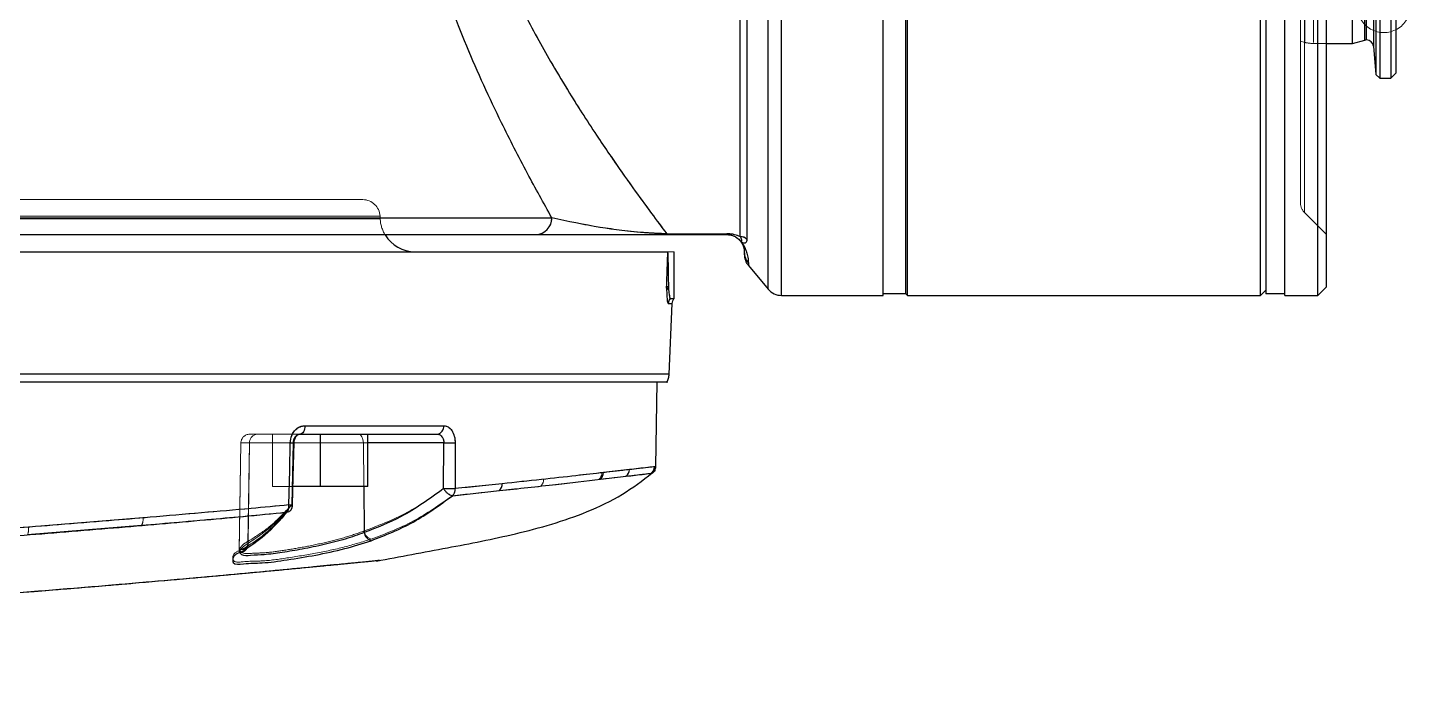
# Model space of a CAD drawing. Header units: millimetres. Extents: x 126 to 938, y 244 to 707.
# Drawn here: x 735.637 to 739.615, y 558.314 to 560.232 of the extents above; entities that cross this region are included whole.
import ezdxf

# ---------------------------------------------------------------- set-up
doc = ezdxf.new("R2010")
doc.units = ezdxf.units.MM
doc.linetypes.add('HIDDEN', pattern=[1.905, 1.27, -0.635])

msp = doc.modelspace()

# ---------------------------------------------------------------- linework, layer by layer
at = {"color": 7, "linetype": 'HIDDEN', "lineweight": 18}
for p, q in [((738.0987, 559.4666), (738.0987, 562.9066)), ((738.0987, 562.9066), (738.0987, 559.4666)), ((739.1987, 559.4666), (739.1987, 562.9066)), ((739.2537, 562.9116), (739.2537, 559.4616)), ((739.2537, 559.4666), (739.2537, 562.9066)), ((739.2537, 562.9066), (739.2537, 559.4666)), ((737.7676, 561.1866), (737.7676, 559.4794)), ((737.8059, 561.1866), (737.8059, 559.4616)), ((738.0987, 561.1866), (738.0987, 559.4616)), ((738.1637, 561.1866), (738.1637, 559.4666)), ((738.1687, 561.1866), (738.1687, 559.4616)), ((739.1837, 561.1866), (739.1837, 559.4616)), ((739.2987, 560.1951), (739.2987, 561.1866)), ((739.3118, 561.1866), (739.3118, 560.1919)), ((739.336, 561.1866), (739.336, 560.1889)), ((739.4488, 561.1866), (739.4488, 560.1866)), ((739.4835, 561.1866), (739.4835, 560.1959)), ((739.4887, 561.1866), (739.4887, 560.1966)), ((739.5086, 560.1783), (739.5086, 561.1866)), ((739.5157, 560.0975), (739.5157, 561.1866)), ((739.5267, 560.0866), (739.5267, 561.1866)), ((739.5587, 560.0866), (739.5587, 561.1866)), ((739.5737, 561.1866), (739.5737, 560.1016)), ((737.687, 561.1298), (737.687, 559.6311)), ((737.7062, 559.6225), (737.7062, 561.1295)), ((739.3104, 559.7021), (739.3104, 561.0384)), ((739.3487, 561.0366), (739.3487, 559.4616)), ((739.3737, 561.0266), (739.3737, 559.4866)), ((739.2987, 560.1928), (739.3118, 560.1895)), ((739.336, 560.1866), (739.3737, 560.1866)), ((736.6008, 559.7373), (735.0233, 559.7373)), ((735.0233, 559.7373), (736.6008, 559.7373)), ((739.3104, 559.6998), (739.3737, 559.6366)), ((733.3954, 559.682), (736.6511, 559.682)), ((736.6511, 559.682), (733.3954, 559.682)), ((736.6507, 559.6899), (735.0233, 559.6899)), ((735.0233, 559.6899), (736.6507, 559.6899)), ((737.1451, 559.6848), (735.0237, 559.6848)), ((736.6507, 559.6899), (736.6511, 559.682)), ((737.0995, 559.6366), (735.0237, 559.6366)), ((737.4758, 559.6366), (737.0995, 559.6366)), ((737.4758, 559.6389), (737.4758, 559.6366)), ((737.6487, 559.6389), (737.4758, 559.6389)), ((737.6487, 559.6366), (737.4758, 559.6366)), ((737.6487, 559.6366), (737.6487, 559.6389)), ((737.6854, 559.6206), (737.6902, 559.6156)), ((737.6873, 559.619), (737.6854, 559.6206)), ((736.751, 559.5873), (733.2955, 559.5873)), ((733.2955, 559.5873), (736.751, 559.5873)), ((737.4778, 559.5873), (735.1589, 559.5873)), ((737.497, 559.5873), (737.4778, 559.5873)), ((737.7104, 559.5476), (737.7104, 559.5546)), ((737.4809, 559.4776), (737.4744, 559.4863)), ((737.4744, 559.4863), (737.4804, 559.4861)), ((737.4913, 559.4383), (737.4801, 559.4383)), ((737.497, 559.4531), (737.4857, 559.4531)), ((735.1574, 559.235), (737.4823, 559.235)), ((735.1444, 559.2123), (737.4463, 559.2123)), ((735.157, 559.2123), (737.4756, 559.2123)), ((736.2977, 559.0623), (736.2755, 559.0623)), ((736.2755, 559.0623), (736.5892, 559.0623)), ((736.5892, 559.0623), (736.2755, 559.0623)), ((736.2755, 559.0623), (736.2977, 559.0623)), ((736.4202, 559.0623), (736.2977, 559.0623)), ((736.2977, 559.0623), (736.4202, 559.0623)), ((736.3411, 559.0623), (736.4786, 559.0623)), ((736.3411, 559.0623), (736.4786, 559.0623)), ((736.3411, 559.0623), (736.3411, 558.9123)), ((736.3411, 559.0623), (736.3411, 558.9123)), ((736.8154, 559.0623), (736.4202, 559.0623)), ((736.8341, 559.0868), (736.4347, 559.0868)), ((736.4786, 559.0623), (736.4786, 558.9123)), ((736.6161, 559.0623), (736.4786, 559.0623)), ((736.4786, 559.0623), (736.4786, 558.9123)), ((736.4786, 559.0623), (736.4786, 558.9123)), ((736.6161, 559.0623), (736.4786, 559.0623)), ((736.5892, 559.0623), (736.8154, 559.0623)), ((736.8154, 559.0623), (736.5892, 559.0623)), ((736.6161, 558.9123), (736.6161, 559.0623)), ((736.2506, 559.0377), (736.2451, 558.7228)), ((736.2506, 559.0377), (736.2452, 558.7293)), ((736.2754, 559.0377), (736.2506, 559.0377)), ((736.2506, 559.0377), (736.6028, 559.0377)), ((736.6028, 559.0377), (736.2506, 559.0377)), ((736.2506, 559.0377), (736.2754, 559.0377)), ((736.2709, 558.748), (736.2754, 559.0377)), ((736.2754, 559.0377), (736.271, 558.754)), ((736.2754, 559.0377), (736.4007, 559.0377)), ((736.4007, 559.0377), (736.2754, 559.0377)), ((736.4007, 559.0377), (736.3967, 558.8587)), ((736.3967, 558.8591), (736.4007, 559.0377)), ((736.6052, 558.784), (736.6028, 559.0377)), ((736.6028, 559.0377), (736.8342, 559.0377)), ((736.6028, 559.0377), (736.604, 558.9123)), ((736.6161, 559.0377), (736.6028, 559.0377)), ((736.8342, 559.0377), (736.8338, 558.9058)), ((737.1213, 558.9329), (737.2889, 558.9515)), ((737.4329, 558.9503), (737.4306, 558.95)), ((737.4331, 558.9503), (737.4435, 558.9577)), ((737.4397, 558.9688), (737.442, 558.9691)), ((736.4786, 558.9123), (736.3411, 558.9123)), ((736.3411, 558.9123), (736.4786, 558.9123)), ((736.4786, 558.9123), (736.6161, 558.9123)), ((736.6161, 558.9123), (736.4786, 558.9123)), ((737.2802, 558.9322), (737.113, 558.9132)), ((735.6392, 558.7958), (735.9687, 558.8223)), ((735.9648, 558.8003), (735.637, 558.7733)), ((736.2451, 558.7232), (736.2475, 558.7224)), ((736.2476, 558.7206), (736.2451, 558.7228)), ((736.2452, 558.7296), (736.2612, 558.7328))]:
    msp.add_line(p, q, dxfattribs=at)
at = {"color": 7, "linetype": 'Continuous', "lineweight": 25}
for p, q in [((739.1987, 562.9066), (739.1987, 559.4666)), ((739.2537, 559.4616), (739.2537, 562.9116)), ((737.7676, 559.4794), (737.7676, 561.1866)), ((737.8059, 559.4616), (737.8059, 561.1866)), ((738.0987, 559.4616), (738.0987, 561.1866)), ((738.1637, 559.4666), (738.1637, 561.1866)), ((738.1687, 559.4616), (738.1687, 561.1866)), ((739.1837, 559.4616), (739.1837, 561.1866)), ((739.4488, 560.1866), (739.4488, 561.1866)), ((739.4835, 560.1959), (739.4835, 561.1866)), ((739.4887, 560.1966), (739.4887, 561.1866)), ((739.5086, 561.1866), (739.5086, 560.1783)), ((739.5157, 561.1866), (739.5157, 560.0975)), ((739.5737, 560.1016), (739.5737, 561.1866)), ((737.687, 559.6311), (737.687, 561.1298)), ((737.7062, 561.1295), (737.7062, 559.6225)), ((739.5267, 561.1616), (739.5267, 560.0866)), ((739.5587, 561.1616), (739.5587, 560.0866)), ((739.3487, 559.4616), (739.3487, 561.0366)), ((739.3737, 559.4866), (739.3737, 561.0266)), ((739.3737, 560.1866), (739.4488, 560.1866)), ((739.4488, 560.1866), (739.4835, 560.1959)), ((739.5086, 560.1783), (739.5157, 560.0975)), ((739.5157, 560.0975), (739.5267, 560.0866)), ((739.5587, 560.0866), (739.5737, 560.1016)), ((739.5267, 560.0866), (739.5587, 560.0866)), ((735.0237, 559.6848), (737.1451, 559.6848)), ((735.0237, 559.6366), (737.0995, 559.6366)), ((737.0995, 559.6366), (737.4758, 559.6366)), ((737.4758, 559.6389), (737.6487, 559.6389)), ((737.4758, 559.6366), (737.4758, 559.6389)), ((737.4758, 559.6366), (737.6487, 559.6366)), ((737.6487, 559.6366), (737.6487, 559.6389)), ((737.6854, 559.6206), (737.6873, 559.619)), ((737.6902, 559.6156), (737.6854, 559.6206)), ((735.1464, 559.5873), (737.4778, 559.5873)), ((737.497, 559.4531), (737.497, 559.5873)), ((737.6987, 559.5866), (737.6987, 559.5819)), ((737.7104, 559.5546), (737.7104, 559.5476)), ((737.7104, 559.5476), (737.7676, 559.4794)), ((737.4804, 559.4861), (737.4744, 559.4863)), ((737.4744, 559.4863), (737.4809, 559.4776)), ((737.8059, 559.4616), (738.0987, 559.4616)), ((738.1637, 559.4666), (738.0987, 559.4666)), ((738.1637, 559.4666), (738.1687, 559.4616)), ((738.1687, 559.4616), (739.1837, 559.4616)), ((739.1837, 559.4616), (739.1987, 559.4766)), ((739.2537, 559.4666), (739.1987, 559.4666)), ((739.2537, 559.4616), (739.3487, 559.4616)), ((739.3487, 559.4616), (739.3737, 559.4866)), ((737.4801, 559.4383), (737.4913, 559.4383)), ((737.4827, 559.235), (737.4909, 559.4383)), ((737.4857, 559.4531), (737.497, 559.4531)), ((737.444, 558.9691), (737.4483, 559.2123)), ((736.4202, 559.0623), (736.8154, 559.0623)), ((736.4347, 559.0868), (736.8341, 559.0868)), ((736.4786, 559.0623), (736.4786, 558.9123)), ((736.6161, 558.9123), (736.6161, 559.0623)), ((736.8342, 559.0377), (736.6161, 559.0377)), ((736.8338, 558.9057), (736.8342, 559.0377)), ((737.2849, 558.9328), (737.3593, 558.9415)), ((737.3682, 558.9605), (737.2936, 558.952)), ((737.434, 558.9504), (737.4329, 558.9503)), ((737.442, 558.9691), (737.4431, 558.9692)), ((736.4786, 558.9123), (736.3979, 558.9123)), ((736.6161, 558.9123), (736.4786, 558.9123)), ((736.604, 558.9123), (736.6053, 558.7795)), ((736.8591, 558.8855), (736.9942, 558.9)), ((737.0021, 558.9199), (736.8665, 558.9057)), ((736.3939, 558.8435), (736.3911, 558.8413)), ((736.2597, 558.7262), (736.2614, 558.7269))]:
    msp.add_line(p, q, dxfattribs=at)
at = {"color": 7, "linetype": 'Continuous', "lineweight": 25, "flags": 128}
for points in [[(736.4347, 559.0868), (736.4344, 559.082), (736.4336, 559.0774), (736.4322, 559.0731), (736.4304, 559.0694), (736.4282, 559.0664), (736.4257, 559.0641), (736.423, 559.0627), (736.4202, 559.0623)], [(736.3885, 558.8587), (736.3908, 558.9589), (736.3926, 559.0377)], [(736.3992, 558.8585), (736.4011, 558.9395), (736.4033, 559.0376)], [(736.4033, 559.0376), (736.4034, 559.0376), (736.4034, 559.0376)], [(736.8669, 559.0377), (736.8667, 558.9638), (736.8665, 558.9057)]]:
    msp.add_lwpolyline(points, dxfattribs=at)
at = {"color": 7, "linetype": 'HIDDEN', "lineweight": 18, "flags": 128}
for points in [[(736.4347, 559.0868), (736.4344, 559.082), (736.4336, 559.0774), (736.4322, 559.0731), (736.4304, 559.0694), (736.4282, 559.0664), (736.4257, 559.0641), (736.423, 559.0627), (736.4202, 559.0623)], [(736.6028, 559.0377), (736.6025, 559.0425), (736.6017, 559.0471), (736.6004, 559.0514), (736.5988, 559.0551), (736.5967, 559.0581), (736.5944, 559.0604), (736.5918, 559.0618), (736.5892, 559.0623)], [(736.6028, 559.0377), (736.6025, 559.0425), (736.6017, 559.0471), (736.6004, 559.0514), (736.5988, 559.0551), (736.5967, 559.0581), (736.5944, 559.0604), (736.5918, 559.0618), (736.5892, 559.0623)], [(736.3926, 559.0377), (736.3903, 558.9377), (736.3885, 558.8591)], [(736.3926, 559.0377), (736.396, 559.0376), (736.3989, 559.0376), (736.4012, 559.0376), (736.4027, 559.0375), (736.4034, 559.0376), (736.4033, 559.0376), (736.4024, 559.0376), (736.4007, 559.0377)], [(736.3993, 558.859), (736.4011, 558.9398), (736.4033, 559.0376)], [(736.8665, 558.9058), (736.8667, 558.9797), (736.8669, 559.0377)]]:
    msp.add_lwpolyline(points, dxfattribs=at)
at = {"color": 7, "linetype": 'HIDDEN', "lineweight": 18}
for centre, radius, start, end in [((739.5387, 560.2939), 0.0762, 179.9978, 0.0022), ((739.5387, 560.2939), 0.0762, 179.9978, 0.0022), ((739.336, 560.2867), 0.1002, 255.9759, 269.9855), ((736.6008, 559.6872), 0.05, 3.0104, 89.993), ((739.3387, 559.7281), 0.04, 180.0109, 224.992), ((736.7509, 559.6872), 0.0999, 182.985, 211.1812), ((737.0973, 559.6843), 0.0478, 272.5902, 0.595), ((737.6872, 559.6056), 0.0255, 41.6278, 90.2389), ((737.6758, 559.606), 0.0173, 33.5297, 48.3376), ((737.7484, 559.5866), 0.0496, 180.0073, 220.1525), ((737.5051, 559.4373), 0.025, 140.6654, 177.7707), ((736.2756, 559.0373), 0.025, 90.0377, 179.011), ((736.2756, 559.0373), 0.025, 90.0377, 179.011), ((736.2991, 559.0386), 0.0237, 93.4214, 182.1893), ((736.2991, 559.0386), 0.0237, 93.4214, 182.1893), ((736.8118, 559.0844), 0.0224, 279.2543, 6.2401), ((736.4005, 559.0048), 0.0328, 84.9887, 89.7262), ((736.8506, 559.9373), 0.8997, 268.9605, 271.0395), ((737.2638, 558.9513), 0.0252, 310.6909, 0.4319), ((737.4146, 558.9693), 0.025, 309.5898, 359.0165), ((737.0958, 558.9321), 0.0255, 312.2642, 1.8705), ((735.9323, 558.8175), 0.0368, 332.1723, 7.5515), ((735.5885, 558.7893), 0.0511, 341.704, 7.2244), ((736.633, 558.7872), 0.0279, 186.5715, 253.2192), ((736.251, 558.7505), 0.0204, 278.1481, 9.792), ((736.2479, 558.7451), 0.0232, 332.5624, 7.1691), ((736.1967, 558.6816), 0.0259, 275.1171, 282.6934)]:
    msp.add_arc(centre, radius, start, end, dxfattribs=at)
at = {"color": 7, "linetype": 'Continuous', "lineweight": 25}
for centre, radius, start, end in [((739.4887, 560.1766), 0.0199, 90.0252, 105.069), ((739.4887, 560.1766), 0.02, 5.0213, 89.9842), ((737.0973, 559.6843), 0.0478, 272.5902, 0.595), ((736.751, 559.6873), 0.1, 211.1594, 269.9933), ((737.6872, 559.6056), 0.0255, 41.6278, 90.2389), ((737.6758, 559.606), 0.0173, 33.5297, 48.3376), ((737.7484, 559.5866), 0.0496, 180.0073, 220.1525), ((737.7487, 559.5798), 0.05, 180.0008, 220.008), ((737.8059, 559.5116), 0.05, 219.9936, 269.999), ((737.5051, 559.4373), 0.025, 140.6654, 177.7707), ((736.8118, 559.0844), 0.0224, 279.2543, 6.2401), ((736.4038, 559.4986), 0.461, 268.601, 269.9324), ((736.8506, 559.9373), 0.8997, 268.9605, 271.0395), ((737.2683, 558.9518), 0.0252, 310.8844, 0.3563), ((737.3431, 558.9607), 0.0251, 310.1517, 359.6967), ((737.4181, 558.9697), 0.025, 309.5309, 359.0176), ((736.9761, 558.9186), 0.026, 314.0654, 2.7409), ((736.6331, 558.7829), 0.0281, 187.0121, 253.4659), ((736.2519, 558.7431), 0.0187, 276.2736, 332.4904)]:
    msp.add_arc(centre, radius, start, end, dxfattribs=at)
at = {"color": 7, "linetype": 'HIDDEN', "lineweight": 18}
for points, knots in [([(739.1987, 560.853), (739.1987, 561.0238), (739.1987, 561.3656), (739.1987, 560.8112), (739.1987, 560.5515), (739.1987, 560.2467), (739.1987, 559.9918), (739.1987, 559.7871), (739.1987, 559.6173), (739.1987, 559.5464), (739.1987, 559.4589), (739.1987, 559.5464), (739.1987, 559.6173), (739.1987, 559.7872), (739.1987, 559.9913), (739.1987, 560.2492), (739.1987, 560.5404), (739.1987, 560.746), (739.1987, 560.853)], [0, 0, 0, 0, 0.0975461, 0.1950922, 0.2888877, 0.375332, 0.4510997, 0.5132821, 0.5594862, 0.5879396, 0.5975461, 0.6071526, 0.635606, 0.6818101, 0.7439925, 0.8197602, 0.9062045, 1, 1, 1, 1]), ([(736.6975, 561.1298), (736.6986, 561.0582), (736.701, 560.9148), (736.7335, 560.7036), (736.7831, 560.5011), (736.8465, 560.3104), (736.918, 560.1331), (736.9937, 559.9698), (737.069, 559.8217), (737.1206, 559.7289), (737.1451, 559.6848)], [0, 0, 0, 0, 0.140249, 0.280915, 0.417518, 0.548601, 0.674278, 0.792101, 0.901072, 1, 1, 1, 1]), ([(737.4758, 559.6389), (737.4652, 559.653), (737.4413, 559.6847), (737.404, 559.7356), (737.361, 559.7953), (737.3157, 559.8602), (737.2653, 559.9348), (737.2134, 560.0152), (737.1592, 560.1037), (737.1043, 560.1993), (737.0523, 560.2979), (737.0015, 560.4041), (736.9567, 560.5108), (736.9149, 560.6275), (736.8814, 560.7464), (736.8458, 560.9144), (736.8414, 561.0429), (736.8384, 561.1298)], [0, 0, 0, 0, 0.0320711, 0.0720013, 0.1146767, 0.1657663, 0.2157559, 0.2782527, 0.3396703, 0.4042396, 0.4784937, 0.5421436, 0.6181011, 0.6886128, 0.7671654, 0.8423466, 1, 1, 1, 1]), ([(739.2987, 560.8071), (739.2987, 560.9348), (739.2987, 561.1903), (739.2987, 560.7708), (739.2987, 560.5702), (739.2987, 560.3273), (739.2987, 560.1228), (739.2987, 559.9606), (739.2987, 559.8297), (739.2987, 559.7773), (739.2987, 559.7164), (739.2987, 559.7773), (739.2987, 559.8296), (739.2987, 559.9607), (739.2987, 560.1224), (739.2987, 560.3294), (739.2987, 560.5611), (739.2987, 560.7236), (739.2987, 560.8071)], [0, 0, 0, 0, 0.09391, 0.187819, 0.282009, 0.371246, 0.450061, 0.513752, 0.559255, 0.585622, 0.59391, 0.602197, 0.628564, 0.674067, 0.737758, 0.816573, 0.90581, 1, 1, 1, 1]), ([(739.3737, 560.748), (739.3737, 560.8907), (739.3737, 561.1761), (739.3737, 560.7151), (739.3737, 560.5009), (739.3737, 560.253), (739.3737, 560.0474), (739.3737, 559.8835), (739.3737, 559.7482), (739.3737, 559.6919), (739.3737, 559.6226), (739.3737, 559.6919), (739.3737, 559.7482), (739.3737, 559.8835), (739.3737, 560.047), (739.3737, 560.255), (739.3737, 560.492), (739.3737, 560.6601), (739.3737, 560.748)], [0, 0, 0, 0, 0.100187, 0.200375, 0.295268, 0.381689, 0.456731, 0.517884, 0.563089, 0.590835, 0.600187, 0.60954, 0.637286, 0.682491, 0.743644, 0.818686, 0.905106, 1, 1, 1, 1]), ([(737.1451, 559.6848), (737.1911, 559.6749), (737.2649, 559.659), (737.3563, 559.6471), (737.4104, 559.642), (737.4412, 559.6401), (737.4605, 559.6393), (737.4707, 559.6391), (737.4758, 559.6389)], [0, 0, 0, 0, 0.421864, 0.677312, 0.825908, 0.909227, 0.953993, 1, 1, 1, 1]), ([(737.6487, 559.6389), (737.6526, 559.6388), (737.66, 559.6385), (737.673, 559.6363), (737.6817, 559.633), (737.687, 559.6311)], [0, 0, 0, 0, 0.297533, 0.566633, 1, 1, 1, 1]), ([(737.6854, 559.6206), (737.6819, 559.6238), (737.6757, 559.6294), (737.6657, 559.6338), (737.6585, 559.6357), (737.6538, 559.6363), (737.6509, 559.6365), (737.6494, 559.6365), (737.6487, 559.6366)], [0, 0, 0, 0, 0.345026, 0.606003, 0.785758, 0.892629, 0.946292, 1, 1, 1, 1]), ([(737.6987, 559.5866), (737.6986, 559.5895), (737.6983, 559.5953), (737.6958, 559.6042), (737.6926, 559.6109), (737.6898, 559.6151), (737.6887, 559.6166), (737.688, 559.6174), (737.6875, 559.6181), (737.687, 559.6187), (737.6863, 559.6196), (737.6857, 559.6202), (737.6854, 559.6206)], [0, 0, 0, 0, 0.236632, 0.464328, 0.738481, 0.824834, 0.868339, 0.890174, 0.911982, 0.933967, 0.955933, 1, 1, 1, 1]), ([(737.6854, 559.6206), (737.6854, 559.6205), (737.6857, 559.6202), (737.6859, 559.62), (737.686, 559.6198)], [0, 0, 0, 0, 0.383895, 1, 1, 1, 1]), ([(737.687, 559.6311), (737.6891, 559.6281), (737.6916, 559.6245), (737.6912, 559.617), (737.6887, 559.6183), (737.6873, 559.619)], [0, 0, 0, 0, 0.63661, 0.793548, 1, 1, 1, 1]), ([(737.6902, 559.6156), (737.6918, 559.6144), (737.6946, 559.6125), (737.6994, 559.6112), (737.7055, 559.614), (737.7059, 559.6191), (737.7062, 559.6225)], [0, 0, 0, 0, 0.25009, 0.422281, 0.606841, 1, 1, 1, 1]), ([(737.7104, 559.5546), (737.7101, 559.5602), (737.7096, 559.571), (737.7056, 559.5868), (737.7005, 559.5992), (737.6958, 559.6075), (737.6927, 559.6122), (737.691, 559.6145), (737.6902, 559.6156)], [0, 0, 0, 0, 0.258657, 0.497221, 0.743352, 0.870657, 0.935029, 1, 1, 1, 1]), ([(737.4744, 559.4863), (737.4751, 559.5051), (737.4762, 559.5388), (737.4773, 559.5724), (737.4778, 559.5873)], [0, 0, 0, 0, 0.5600202, 1, 1, 1, 1]), ([(737.4804, 559.4861), (737.4801, 559.5114), (737.4798, 559.5431), (737.4785, 559.5761), (737.4783, 559.5845), (737.478, 559.5865), (737.4779, 559.5871), (737.4778, 559.5872), (737.4778, 559.5873)], [0, 0, 0, 0, 0.749519, 0.936991, 0.983946, 0.99576, 0.998786, 1, 1, 1, 1]), ([(737.6987, 559.5819), (737.6987, 559.5811), (737.6987, 559.5775), (737.6987, 559.5826), (737.6987, 559.5866)], [0, 0, 0, 0, 0.236253, 1, 1, 1, 1]), ([(737.4801, 559.4383), (737.4793, 559.4396), (737.4768, 559.4442), (737.4762, 559.4608), (737.4752, 559.4754), (737.4744, 559.4863)], [0, 0, 0, 0, 0.0931721, 0.3211533, 1, 1, 1, 1]), ([(737.4804, 559.4861), (737.4805, 559.4847), (737.4805, 559.4819), (737.4808, 559.4791), (737.4809, 559.4776)], [0, 0, 0, 0, 0.489455, 1, 1, 1, 1]), ([(737.4857, 559.4531), (737.4853, 559.4537), (737.4837, 559.4558), (737.4828, 559.4645), (737.4817, 559.472), (737.4809, 559.4776)], [0, 0, 0, 0, 0.088025, 0.312006, 1, 1, 1, 1]), ([(736.4347, 559.0868), (736.4293, 559.0861), (736.4182, 559.0845), (736.4044, 559.073), (736.3968, 559.0597), (736.3933, 559.0474), (736.3928, 559.0409), (736.3926, 559.0377)], [0, 0, 0, 0, 0.225817, 0.466731, 0.726096, 0.862791, 1, 1, 1, 1]), ([(736.4007, 559.0377), (736.4011, 559.0409), (736.4016, 559.0456), (736.4041, 559.0514), (736.4072, 559.0561), (736.4113, 559.0597), (736.4161, 559.0619), (736.4188, 559.0621), (736.4202, 559.0623)], [0, 0, 0, 0, 0.277804, 0.413805, 0.544998, 0.765024, 0.880658, 1, 1, 1, 1]), ([(736.4202, 559.0623), (736.4188, 559.0621), (736.4161, 559.0619), (736.4113, 559.0597), (736.4072, 559.0561), (736.4041, 559.0514), (736.4023, 559.0471), (736.4011, 559.0425), (736.4008, 559.0393), (736.4007, 559.0377)], [0, 0, 0, 0, 0.119251, 0.23457, 0.454185, 0.585518, 0.721416, 0.860232, 1, 1, 1, 1]), ([(736.4034, 559.0376), (736.4037, 559.0407), (736.4042, 559.0464), (736.4073, 559.0538), (736.4113, 559.0592), (736.4149, 559.061), (736.4165, 559.0618)], [0, 0, 0, 0, 0.319915, 0.592047, 0.815878, 1, 1, 1, 1]), ([(736.8342, 559.0377), (736.834, 559.0409), (736.8337, 559.0456), (736.8315, 559.0514), (736.8286, 559.0561), (736.8245, 559.0598), (736.8197, 559.0619), (736.8169, 559.0621), (736.8154, 559.0623)], [0, 0, 0, 0, 0.276434, 0.410404, 0.539355, 0.757907, 0.875234, 1, 1, 1, 1]), ([(736.8669, 559.0377), (736.8664, 559.0449), (736.8653, 559.0584), (736.8572, 559.0746), (736.8462, 559.0849), (736.838, 559.0862), (736.8341, 559.0868)], [0, 0, 0, 0, 0.330418, 0.623658, 0.821497, 1, 1, 1, 1]), ([(737.4306, 558.95), (737.4144, 558.948), (737.3642, 558.942), (737.3141, 558.9362), (737.2802, 558.9322)], [0, 0, 0, 0, 0.323896, 1, 1, 1, 1]), ([(737.2889, 558.9515), (737.3138, 558.9543), (737.3552, 558.959), (737.4054, 558.9648), (737.4308, 558.9678), (737.4397, 558.9688)], [0, 0, 0, 0, 0.494227, 0.824018, 1, 1, 1, 1]), ([(736.6052, 558.784), (736.6504, 558.8013), (736.7317, 558.8324), (736.8024, 558.8832), (736.8338, 558.9058)], [0, 0, 0, 0, 0.554912, 1, 1, 1, 1]), ([(736.8338, 558.9058), (736.8357, 558.9029), (736.8395, 558.897), (736.8465, 558.8907), (736.8531, 558.8864), (736.8571, 558.8857), (736.8589, 558.8855)], [0, 0, 0, 0, 0.309117, 0.631796, 0.844854, 1, 1, 1, 1]), ([(736.8338, 558.9058), (736.8365, 558.9058), (736.8422, 558.9057), (736.8509, 558.9056), (736.8591, 558.9057), (736.8642, 558.9058), (736.8665, 558.9058)], [0, 0, 0, 0, 0.244214, 0.527465, 0.795568, 1, 1, 1, 1]), ([(737.113, 558.9132), (737.0683, 558.9081), (736.9836, 558.8986), (736.8988, 558.8897), (736.8589, 558.8855)], [0, 0, 0, 0, 0.528215, 1, 1, 1, 1]), ([(736.8589, 558.8855), (736.8601, 558.8869), (736.8629, 558.8898), (736.8659, 558.8968), (736.8663, 558.9023), (736.8665, 558.9058)], [0, 0, 0, 0, 0.2549, 0.537007, 1, 1, 1, 1]), ([(736.8665, 558.9058), (736.9136, 558.9107), (736.9985, 558.9194), (737.0835, 558.9287), (737.1213, 558.9329)], [0, 0, 0, 0, 0.554157, 1, 1, 1, 1]), ([(735.9687, 558.8223), (736.0406, 558.8283), (736.1806, 558.8401), (736.3204, 558.8529), (736.3885, 558.8591)], [0, 0, 0, 0, 0.513378, 1, 1, 1, 1]), ([(736.2709, 558.748), (736.2958, 558.7647), (736.3426, 558.7961), (736.3795, 558.8387), (736.3967, 558.8587)], [0, 0, 0, 0, 0.532415, 1, 1, 1, 1]), ([(736.3967, 558.8591), (736.3747, 558.8356), (736.3371, 558.7953), (736.2904, 558.7661), (736.271, 558.754)], [0, 0, 0, 0, 0.584906, 1, 1, 1, 1]), ([(736.3885, 558.8591), (736.3885, 558.8568), (736.3885, 558.8522), (736.3872, 558.8446), (736.3843, 558.8403), (736.3827, 558.8378)], [0, 0, 0, 0, 0.312732, 0.6139, 1, 1, 1, 1]), ([(736.3885, 558.8591), (736.39, 558.8591), (736.3926, 558.859), (736.3959, 558.859), (736.3981, 558.859), (736.3991, 558.859), (736.3994, 558.859)], [0, 0, 0, 0, 0.395963, 0.719063, 0.928783, 1, 1, 1, 1]), ([(736.3909, 558.8413), (736.3923, 558.8426), (736.3955, 558.8455), (736.3985, 558.8519), (736.399, 558.8568), (736.3993, 558.8592)], [0, 0, 0, 0, 0.269782, 0.643239, 1, 1, 1, 1]), ([(736.3935, 558.8435), (736.3951, 558.8462), (736.3979, 558.8511), (736.3971, 558.8567), (736.3967, 558.8591)], [0, 0, 0, 0, 0.554343, 1, 1, 1, 1]), ([(736.3967, 558.8587), (736.3971, 558.8556), (736.3979, 558.8502), (736.3951, 558.8455), (736.3939, 558.8435)], [0, 0, 0, 0, 0.564591, 1, 1, 1, 1]), ([(736.3994, 558.859), (736.3992, 558.859), (736.3983, 558.8591), (736.3973, 558.8591), (736.3967, 558.8591)], [0, 0, 0, 0, 0.267949, 1, 1, 1, 1]), ([(736.3967, 558.8587), (736.3973, 558.8587), (736.3982, 558.8586), (736.3992, 558.8586), (736.3994, 558.8585)], [0, 0, 0, 0, 0.730455, 1, 1, 1, 1]), ([(736.8589, 558.8855), (736.822, 558.8593), (736.7493, 558.8076), (736.666, 558.776), (736.6249, 558.7605)], [0, 0, 0, 0, 0.50703, 1, 1, 1, 1]), ([(736.3827, 558.8378), (736.3149, 558.8315), (736.1757, 558.8184), (736.0363, 558.8064), (735.9648, 558.8003)], [0, 0, 0, 0, 0.486677, 1, 1, 1, 1]), ([(736.2538, 558.7304), (736.2763, 558.7446), (736.324, 558.7747), (736.3624, 558.816), (736.3827, 558.8378)], [0, 0, 0, 0, 0.472127, 1, 1, 1, 1]), ([(736.3827, 558.8378), (736.385, 558.8382), (736.3881, 558.8388), (736.3912, 558.8416), (736.3926, 558.8428), (736.3935, 558.8435)], [0, 0, 0, 0, 0.557274, 0.727908, 1, 1, 1, 1]), ([(735.1587, 558.7606), (735.2394, 558.7663), (735.3996, 558.7775), (735.5597, 558.7897), (735.6392, 558.7958)], [0, 0, 0, 0, 0.503925, 1, 1, 1, 1]), ([(736.2452, 558.7293), (736.2478, 558.7265), (736.2563, 558.7174), (736.2839, 558.7201), (736.3212, 558.7206), (736.3711, 558.7275), (736.4286, 558.7368), (736.4892, 558.7495), (736.5492, 558.7643), (736.5871, 558.7776), (736.6052, 558.784)], [0, 0, 0, 0, 0.0297263, 0.0974546, 0.2020846, 0.3432223, 0.5002574, 0.674837, 0.8442602, 1, 1, 1, 1]), ([(736.6249, 558.7605), (736.5996, 558.7526), (736.5472, 558.7363), (736.4658, 558.7194), (736.3874, 558.7067), (736.3153, 558.6961), (736.2701, 558.6979), (736.2276, 558.6913), (736.2261, 558.7206), (736.2421, 558.7262), (736.2538, 558.7304)], [0, 0, 0, 0, 0.177561, 0.368501, 0.554924, 0.717048, 0.836764, 0.901778, 0.928012, 1, 1, 1, 1]), ([(736.2451, 558.7228), (736.2471, 558.7265), (736.2531, 558.7373), (736.2638, 558.7437), (736.2709, 558.748)], [0, 0, 0, 0, 0.341232, 1, 1, 1, 1]), ([(736.271, 558.754), (736.2639, 558.7499), (736.2531, 558.7437), (736.2472, 558.7329), (736.2452, 558.7293)], [0, 0, 0, 0, 0.659887, 1, 1, 1, 1]), ([(736.2024, 558.6563), (736.2422, 558.6599), (736.3162, 558.6667), (736.418, 558.6764), (736.5039, 558.6847), (736.5657, 558.6908), (736.619, 558.6961), (736.6317, 558.6974), (736.6509, 558.6993), (736.6491, 558.6991), (736.6488, 558.6991)], [0, 0, 0, 0, 0.265928, 0.495064, 0.685603, 0.831654, 0.933614, 0.989655, 0.998402, 1, 1, 1, 1]), ([(736.2475, 558.7224), (736.2481, 558.7222), (736.2523, 558.7205), (736.2563, 558.7236), (736.2597, 558.7262)], [0, 0, 0, 0, 0.151083, 1, 1, 1, 1]), ([(736.199, 558.6558), (736.2387, 558.6594), (736.3124, 558.6662), (736.4139, 558.6758), (736.4996, 558.6841), (736.5612, 558.6901), (736.6144, 558.6954), (736.627, 558.6967), (736.6463, 558.6986), (736.6445, 558.6984), (736.6442, 558.6984)], [0, 0, 0, 0, 0.265804, 0.494847, 0.685305, 0.831352, 0.933356, 0.98953, 0.998464, 1, 1, 1, 1]), ([(727.0516, 558.3139), (727.8314, 558.3299), (729.3912, 558.362), (731.2789, 558.3964), (732.7141, 558.442), (733.4541, 558.4729), (733.9493, 558.4977), (734.1981, 558.511), (734.4438, 558.5251), (734.6897, 558.5401), (734.9389, 558.5563), (735.1999, 558.5744), (735.467, 558.5942), (735.7312, 558.6152), (735.9739, 558.6355), (736.1271, 558.6493), (736.199, 558.6558)], [0, 0, 0, 0, 0.255564, 0.511199, 0.618605, 0.726048, 0.753863, 0.781077, 0.807685, 0.834502, 0.861801, 0.889501, 0.920222, 0.949587, 0.976338, 1, 1, 1, 1]), ([(735.4669, 558.5947), (735.4687, 558.5948), (735.5602, 558.6016), (735.7332, 558.6156), (735.9765, 558.636), (736.1303, 558.6498), (736.2024, 558.6563)], [0, 0, 0, 0, 0.007345, 0.372678, 0.705532, 1, 1, 1, 1])]:
    msp.add_open_spline(points, degree=3, knots=knots, dxfattribs=at)
at = {"color": 7, "linetype": 'Continuous', "lineweight": 25}
for points, knots in [([(737.1451, 559.6848), (737.1214, 559.7274), (737.0712, 559.8175), (737.0063, 559.9449), (736.9483, 560.0671), (736.8991, 560.1798), (736.8432, 560.3211), (736.7858, 560.4917), (736.7349, 560.6966), (736.7012, 560.91), (736.6987, 561.0566), (736.6975, 561.1298)], [0, 0, 0, 0, 0.095433, 0.202254, 0.280159, 0.360508, 0.443149, 0.577941, 0.712835, 0.856621, 1, 1, 1, 1]), ([(736.8384, 561.1298), (736.8389, 561.0867), (736.8398, 560.9998), (736.8539, 560.8862), (736.8724, 560.7886), (736.8925, 560.7063), (736.916, 560.6269), (736.9426, 560.5499), (736.9717, 560.4747), (737.0025, 560.4032), (737.0349, 560.3342), (737.0689, 560.2663), (737.1064, 560.1961), (737.1491, 560.1211), (737.1923, 560.0491), (737.2369, 559.9786), (737.2768, 559.9177), (737.3238, 559.8484), (737.3745, 559.7761), (737.4282, 559.7023), (737.4611, 559.6585), (737.4758, 559.6389)], [0, 0, 0, 0, 0.078346, 0.157778, 0.207499, 0.258768, 0.311502, 0.357859, 0.406746, 0.457954, 0.499115, 0.545243, 0.595837, 0.643778, 0.701893, 0.748375, 0.795229, 0.834266, 0.900469, 0.955513, 1, 1, 1, 1]), ([(737.4758, 559.6389), (737.4707, 559.6391), (737.4514, 559.6395), (737.4082, 559.642), (737.3494, 559.648), (737.258, 559.6605), (737.1913, 559.6748), (737.1451, 559.6848)], [0, 0, 0, 0, 0.045686, 0.173159, 0.388094, 0.576206, 1, 1, 1, 1]), ([(737.687, 559.6311), (737.6817, 559.633), (737.673, 559.6363), (737.66, 559.6385), (737.6526, 559.6388), (737.6487, 559.6389)], [0, 0, 0, 0, 0.433367, 0.702467, 1, 1, 1, 1]), ([(737.6487, 559.6366), (737.6494, 559.6365), (737.6509, 559.6365), (737.6538, 559.6363), (737.6584, 559.6357), (737.6657, 559.6338), (737.6757, 559.6294), (737.6819, 559.6238), (737.6854, 559.6206)], [0, 0, 0, 0, 0.053418, 0.106792, 0.213213, 0.393991, 0.654971, 1, 1, 1, 1]), ([(737.6854, 559.6206), (737.6854, 559.6205), (737.6857, 559.6202), (737.6859, 559.62), (737.686, 559.6198)], [0, 0, 0, 0, 0.383895, 1, 1, 1, 1]), ([(737.6854, 559.6206), (737.6857, 559.6202), (737.6863, 559.6195), (737.687, 559.6187), (737.6875, 559.6181), (737.688, 559.6174), (737.6887, 559.6166), (737.6898, 559.6151), (737.6913, 559.6128), (737.6935, 559.6089), (737.6961, 559.6032), (737.6983, 559.5953), (737.6986, 559.5895), (737.6987, 559.5866)], [0, 0, 0, 0, 0.044053, 0.066115, 0.087993, 0.109893, 0.131623, 0.175115, 0.261441, 0.346767, 0.535817, 0.763442, 1, 1, 1, 1]), ([(737.6873, 559.619), (737.6887, 559.6183), (737.6911, 559.617), (737.6917, 559.6244), (737.6891, 559.6281), (737.687, 559.6311)], [0, 0, 0, 0, 0.206147, 0.361842, 1, 1, 1, 1]), ([(737.7062, 559.6225), (737.7057, 559.6186), (737.7051, 559.6129), (737.6982, 559.6113), (737.6939, 559.6129), (737.6915, 559.6146), (737.6902, 559.6156)], [0, 0, 0, 0, 0.435617, 0.627406, 0.794306, 1, 1, 1, 1]), ([(737.6902, 559.6156), (737.691, 559.6145), (737.6927, 559.6122), (737.6957, 559.6075), (737.7005, 559.5992), (737.7056, 559.5868), (737.7096, 559.571), (737.7101, 559.5602), (737.7104, 559.5546)], [0, 0, 0, 0, 0.064971, 0.129343, 0.256568, 0.502782, 0.741344, 1, 1, 1, 1]), ([(737.4778, 559.5873), (737.4772, 559.5684), (737.4761, 559.5347), (737.4749, 559.5011), (737.4744, 559.4863)], [0, 0, 0, 0, 0.559999, 1, 1, 1, 1]), ([(737.4778, 559.5873), (737.4778, 559.5872), (737.4779, 559.5871), (737.478, 559.5865), (737.4783, 559.5845), (737.4785, 559.5761), (737.4798, 559.5431), (737.4801, 559.5114), (737.4804, 559.4861)], [0, 0, 0, 0, 0.001214, 0.00424, 0.016054, 0.063009, 0.250481, 1, 1, 1, 1]), ([(737.4744, 559.4863), (737.4753, 559.4744), (737.4764, 559.4596), (737.4772, 559.4429), (737.4794, 559.4393), (737.4801, 559.4383)], [0, 0, 0, 0, 0.743372, 0.925379, 1, 1, 1, 1]), ([(737.4804, 559.4861), (737.4805, 559.4845), (737.4805, 559.4817), (737.4808, 559.4789), (737.4809, 559.4776)], [0, 0, 0, 0, 0.549532, 1, 1, 1, 1]), ([(737.4809, 559.4776), (737.4817, 559.472), (737.4827, 559.4646), (737.4837, 559.456), (737.4852, 559.4538), (737.4857, 559.4531)], [0, 0, 0, 0, 0.684426, 0.9046533, 1, 1, 1, 1]), ([(737.4913, 559.4383), (737.4916, 559.4409), (737.4923, 559.4463), (737.4954, 559.4508), (737.497, 559.4531)], [0, 0, 0, 0, 0.48175, 1, 1, 1, 1]), ([(737.4823, 559.235), (737.4825, 559.235), (737.4894, 559.235), (737.4306, 559.235), (737.4019, 559.235), (737.2881, 559.235), (737.1622, 559.235), (736.9922, 559.235), (736.7941, 559.235), (736.5667, 559.235), (736.3149, 559.235), (736.0423, 559.235), (735.7537, 559.235), (735.453, 559.235), (735.2495, 559.235), (735.1464, 559.235)], [0, 0, 0, 0, 0.000143, 0.008821, 0.034332, 0.075879, 0.133269, 0.20539, 0.290625, 0.388812, 0.496957, 0.613969, 0.738786, 0.867576, 1, 1, 1, 1]), ([(737.476, 559.2121), (737.4778, 559.2159), (737.4814, 559.2231), (737.4823, 559.2311), (737.4827, 559.235)], [0, 0, 0, 0, 0.5162078, 1, 1, 1, 1]), ([(737.4756, 559.2123), (737.4758, 559.2123), (737.4857, 559.2123), (737.4017, 559.2123), (737.3609, 559.2123), (737.1991, 559.2123), (737.0217, 559.2123), (736.7838, 559.2123), (736.5111, 559.2123), (736.2018, 559.2123), (735.8665, 559.2123), (735.5113, 559.2123), (735.2691, 559.2123), (735.146, 559.2123)], [0, 0, 0, 0, 0.000169, 0.012615, 0.04908, 0.108409, 0.189934, 0.290647, 0.409744, 0.542705, 0.688303, 0.841531, 1, 1, 1, 1]), ([(736.3926, 559.0377), (736.3935, 559.0449), (736.3953, 559.059), (736.4064, 559.0752), (736.4202, 559.085), (736.43, 559.0862), (736.4347, 559.0868)], [0, 0, 0, 0, 0.304331, 0.590964, 0.800973, 1, 1, 1, 1]), ([(736.4034, 559.0376), (736.4038, 559.0412), (736.4045, 559.048), (736.4092, 559.0563), (736.4155, 559.062), (736.4205, 559.0625), (736.4228, 559.0627)], [0, 0, 0, 0, 0.308021, 0.578969, 0.8061, 1, 1, 1, 1]), ([(736.8154, 559.0623), (736.8169, 559.0621), (736.8197, 559.0619), (736.8245, 559.0598), (736.8286, 559.0561), (736.8315, 559.0514), (736.8331, 559.0471), (736.8341, 559.0425), (736.8342, 559.0393), (736.8342, 559.0377)], [0, 0, 0, 0, 0.124664, 0.241667, 0.459795, 0.588879, 0.722802, 0.860468, 1, 1, 1, 1]), ([(736.8341, 559.0868), (736.8385, 559.086), (736.848, 559.0843), (736.8587, 559.0723), (736.8641, 559.0594), (736.8666, 559.0474), (736.8668, 559.0409), (736.8669, 559.0377)], [0, 0, 0, 0, 0.2028873, 0.4334799, 0.7023945, 0.8498207, 1, 1, 1, 1]), ([(736.6403, 558.6973), (736.7084, 558.71), (736.842, 558.7349), (737.0461, 558.7741), (737.2161, 558.8228), (737.3475, 558.885), (737.4053, 558.9291), (737.4331, 558.9503)], [0, 0, 0, 0, 0.247018, 0.484788, 0.741282, 0.875728, 1, 1, 1, 1]), ([(737.2936, 558.952), (737.2672, 558.949), (737.2077, 558.9421), (737.1106, 558.9314), (737.0397, 558.9239), (737.0021, 558.9199)], [0, 0, 0, 0, 0.271123, 0.61272, 1, 1, 1, 1]), ([(737.3593, 558.9415), (737.3767, 558.9435), (737.4016, 558.9464), (737.4265, 558.9495), (737.434, 558.9504)], [0, 0, 0, 0, 0.699854, 1, 1, 1, 1]), ([(737.4431, 558.9692), (737.4357, 558.9684), (737.4108, 558.9654), (737.3858, 558.9625), (737.3682, 558.9605)], [0, 0, 0, 0, 0.295642, 1, 1, 1, 1]), ([(737.4349, 558.9505), (737.4362, 558.9517), (737.4389, 558.9542), (737.4417, 558.9589), (737.4436, 558.964), (737.4439, 558.9676), (737.444, 558.9694)], [0, 0, 0, 0, 0.247095, 0.50003, 0.752998, 1, 1, 1, 1]), ([(736.8338, 558.9057), (736.7937, 558.8766), (736.7226, 558.825), (736.6409, 558.7933), (736.6053, 558.7795)], [0, 0, 0, 0, 0.564623, 1, 1, 1, 1]), ([(736.8665, 558.9057), (736.8642, 558.9056), (736.8591, 558.9055), (736.8509, 558.9055), (736.8422, 558.9055), (736.8365, 558.9056), (736.8338, 558.9057)], [0, 0, 0, 0, 0.20443, 0.472535, 0.755787, 1, 1, 1, 1]), ([(736.8591, 558.8855), (736.8568, 558.886), (736.8513, 558.8871), (736.8444, 558.8925), (736.8383, 558.8988), (736.8353, 558.9034), (736.8338, 558.9057)], [0, 0, 0, 0, 0.207581, 0.503152, 0.761213, 1, 1, 1, 1]), ([(736.8665, 558.9057), (736.8664, 558.9035), (736.8663, 558.8992), (736.8643, 558.8919), (736.861, 558.8879), (736.8591, 558.8855)], [0, 0, 0, 0, 0.29538, 0.58732, 1, 1, 1, 1]), ([(736.9942, 558.9), (737.0486, 558.9059), (737.1455, 558.9164), (737.2424, 558.9278), (737.2849, 558.9328)], [0, 0, 0, 0, 0.561341, 1, 1, 1, 1]), ([(736.3885, 558.8587), (736.3524, 558.8553), (736.2686, 558.8476), (736.1356, 558.8358), (735.9991, 558.824), (735.862, 558.8126), (735.7302, 558.802), (735.5903, 558.791), (735.4507, 558.7805), (735.3552, 558.7735), (735.3074, 558.77)], [0, 0, 0, 0, 0.100409, 0.232646, 0.369332, 0.479306, 0.61295, 0.735136, 0.867321, 1, 1, 1, 1]), ([(736.3829, 558.8376), (736.3839, 558.839), (736.3862, 558.8422), (736.3884, 558.8494), (736.3885, 558.8551), (736.3885, 558.8587)], [0, 0, 0, 0, 0.233675, 0.514921, 1, 1, 1, 1]), ([(736.3994, 558.8585), (736.3991, 558.8585), (736.3981, 558.8585), (736.3959, 558.8586), (736.3926, 558.8586), (736.3899, 558.8586), (736.3885, 558.8587)], [0, 0, 0, 0, 0.0717126, 0.2813278, 0.6042612, 1, 1, 1, 1]), ([(736.3912, 558.8412), (736.3925, 558.8424), (736.3957, 558.8454), (736.3986, 558.8517), (736.399, 558.8567), (736.3993, 558.8591)], [0, 0, 0, 0, 0.263492, 0.640411, 1, 1, 1, 1]), ([(736.6251, 558.756), (736.6664, 558.7722), (736.75, 558.8051), (736.8223, 558.8585), (736.8591, 558.8855)], [0, 0, 0, 0, 0.492811, 1, 1, 1, 1]), ([(735.3072, 558.7476), (735.4022, 558.7547), (735.589, 558.7687), (735.8641, 558.7911), (736.1277, 558.8138), (736.2995, 558.8299), (736.3829, 558.8376)], [0, 0, 0, 0, 0.264695, 0.520475, 0.767195, 1, 1, 1, 1]), ([(736.3829, 558.8376), (736.3628, 558.8147), (736.3247, 558.7713), (736.2766, 558.7394), (736.2539, 558.7244)], [0, 0, 0, 0, 0.52874, 1, 1, 1, 1]), ([(736.3911, 558.8413), (736.3902, 558.8405), (736.3879, 558.8384), (736.3848, 558.8379), (736.3829, 558.8376)], [0, 0, 0, 0, 0.390525, 1, 1, 1, 1]), ([(736.6053, 558.7795), (736.5872, 558.7729), (736.5494, 558.7593), (736.4896, 558.7443), (736.4289, 558.7315), (736.3714, 558.7222), (736.3213, 558.7149), (736.2839, 558.7146), (736.2573, 558.711), (736.2494, 558.7188), (736.2476, 558.7206)], [0, 0, 0, 0, 0.156486, 0.327988, 0.502872, 0.662504, 0.805435, 0.910898, 0.979643, 1, 1, 1, 1]), ([(736.2539, 558.7244), (736.2421, 558.7201), (736.226, 558.7143), (736.2277, 558.6848), (736.2703, 558.6922), (736.3155, 558.6906), (736.3877, 558.7014), (736.4662, 558.7142), (736.5476, 558.7312), (736.5999, 558.7479), (736.6251, 558.756)], [0, 0, 0, 0, 0.072848, 0.098792, 0.163838, 0.283681, 0.445802, 0.632112, 0.822866, 1, 1, 1, 1]), ([(736.6488, 558.6991), (736.6435, 558.6986), (736.6255, 558.6967), (736.5882, 558.693), (736.5303, 558.6873), (736.4531, 558.6797), (736.3575, 558.6705), (736.2448, 558.66), (736.1164, 558.6483), (735.9739, 558.6358), (735.8193, 558.6226), (735.6545, 558.6091), (735.4818, 558.5956), (735.3032, 558.5821), (735.121, 558.569), (734.9374, 558.5564), (734.74, 558.5434), (734.5313, 558.5304), (734.3083, 558.5173), (734.0833, 558.5048), (733.8546, 558.4929), (733.6245, 558.4816), (733.3947, 558.471), (733.1649, 558.4613), (732.8808, 558.4493), (732.6732, 558.4437), (732.5422, 558.4402)], [0, 0, 0, 0, 0.003884, 0.013199, 0.027357, 0.04624, 0.069796, 0.097343, 0.128737, 0.163812, 0.201564, 0.241844, 0.284322, 0.32788, 0.372394, 0.417494, 0.461983, 0.51665, 0.569897, 0.624812, 0.680924, 0.736826, 0.792715, 0.848603, 0.904489, 1, 1, 1, 1]), ([(736.6442, 558.6984), (736.639, 558.6979), (736.6211, 558.6961), (736.584, 558.6924), (736.5265, 558.6867), (736.4496, 558.6792), (736.3544, 558.6701), (736.2422, 558.6597), (736.1142, 558.648), (735.9722, 558.6356), (735.818, 558.6225), (735.6536, 558.609), (735.4811, 558.5955), (735.3028, 558.582), (735.1209, 558.5689), (734.9375, 558.5563), (734.7551, 558.5444), (734.5757, 558.5331), (734.3982, 558.5225), (734.2197, 558.5123), (734.0383, 558.5024), (733.8545, 558.493), (733.7214, 558.4861), (733.6498, 558.483), (733.6395, 558.4826)], [0, 0, 0, 0, 0.005259, 0.0179, 0.037134, 0.062799, 0.094835, 0.132313, 0.17505, 0.222817, 0.274253, 0.329156, 0.387071, 0.446476, 0.5072, 0.568735, 0.629452, 0.689284, 0.747722, 0.806483, 0.867273, 0.928613, 0.989731, 1, 1, 1, 1])]:
    msp.add_open_spline(points, degree=3, knots=knots, dxfattribs=at)

doc.saveas('drawing.dxf')
